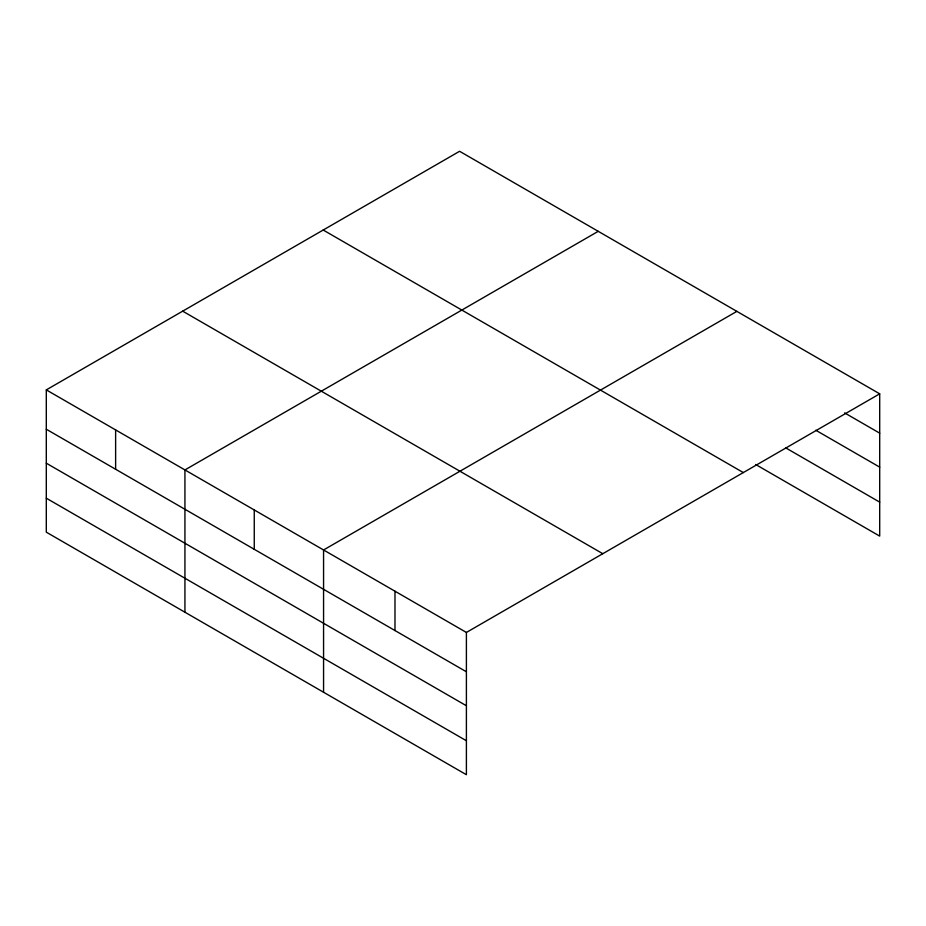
<?xml version="1.0" encoding="UTF-8"?>
<svg xmlns="http://www.w3.org/2000/svg" width="926" height="926" viewBox="0 0 926 926"><rect width="100%" height="100%" fill="white"/><g stroke="black" fill="none" stroke-linecap="round" stroke-linejoin="round"><path stroke-width="1.39" d="M466.403 705.751L466.403 632.446L46.3 389.892L46.3 532.172L466.403 774.715L466.403 705.751L46.3 463.197M46.3 389.892L459.597 151.285L879.7 393.828L879.7 536.108L755.662 464.493M598.231 231.326L184.934 469.933L184.934 612.213M736.865 311.368L323.568 549.975L323.568 692.254M466.403 632.446L879.7 393.828M844.616 412.903L879.7 433.16M815.794 430.243L879.7 467.132M785.734 447.883L879.7 502.135M323.209 230.03L743.312 472.573M182.688 311.159L602.791 553.702M46.3 429.236L466.403 671.778M46.3 498.2L466.403 740.742M394.985 591.205L394.985 630.548M254.256 509.96L254.256 549.292M115.623 429.919L115.623 469.25"/></g></svg>
